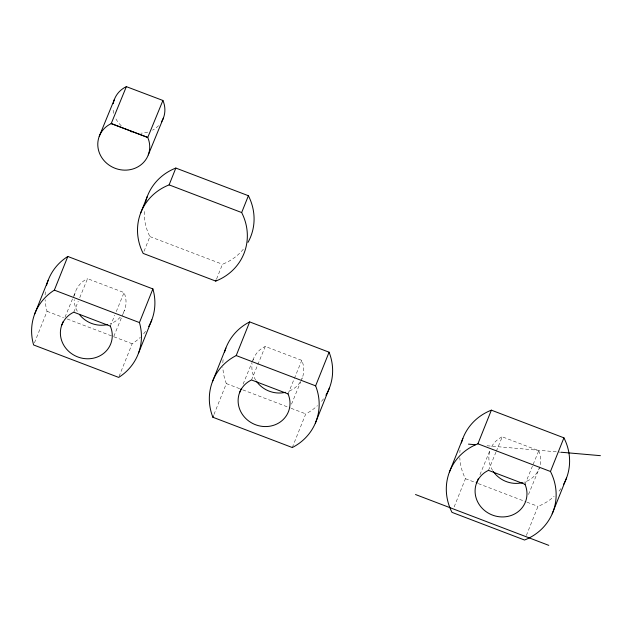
<?xml version="1.0" encoding="UTF-8"?>
<svg xmlns="http://www.w3.org/2000/svg" width="632" height="632" viewBox="0 0 632 632"><rect width="100%" height="100%" fill="white"/><g stroke="black" fill="none" stroke-linecap="round" stroke-linejoin="round"><path stroke-width="0.47" stroke-dasharray="3.16 2.37" d="M34.452 342.852L47.068 311.307A55.482 51.295 21.8 0 1 45.117 299.702M144.025 251.315L149.918 236.597A55.482 51.295 21.8 0 1 144.317 210.543M119.053 376.498L132.151 343.753A55.482 51.295 21.8 0 0 140.328 337.33M216.586 278.988L222.472 264.263A55.482 51.295 21.8 0 0 243.889 248.51M213.995 414.442L226.335 383.592A55.482 51.295 21.8 0 1 222.835 367.31M292.292 447.535L305.754 413.881A55.482 51.295 21.8 0 0 317.485 405.657M454.163 506.896L465.436 478.701A55.482 51.295 21.8 0 1 459.812 457.805M526.353 535.478L537.998 506.374A55.482 51.295 21.8 0 0 554.146 496.325M65.009 317.193L75.595 291.392M73.786 312.192L78.249 301.314M79.743 297.688L87.548 278.657L124.062 292.584A26.212 24.237 21.8 0 1 122.426 314.333M110.3 326.12L114.763 315.242M116.249 311.615L124.062 292.584M113.8 336.358L124.583 310.075M243.091 384.114L251.907 362.61M252.263 361.749L253.321 359.173M251.52 379.974L265.274 346.439L301.788 360.358A26.212 24.237 21.8 0 1 301.851 378.963M288.034 393.902L293.983 379.398M294.354 378.489L301.788 360.358M291.526 404.14L300.824 381.475M301.195 380.575L302.309 377.849M479.972 474.703L490.005 450.245M488.489 470.35L495.923 452.22M496.294 451.311L502.25 436.807L538.756 450.734L532.808 465.239M525.002 484.278L532.436 466.147M528.494 494.516L539.278 468.225M487.027 445.757L561.303 452.251M149.918 236.597L222.472 264.263M47.068 311.307L63.54 317.588M67.197 318.978L112.938 336.429M113.855 336.777L132.151 343.753M226.335 383.592L241.851 389.51M242.767 389.857L290.23 407.964M291.147 408.312L305.754 413.881M465.436 478.701L477.381 483.259M478.298 483.606L526.061 501.824M526.977 502.171L537.998 506.374M145.581 331.326A55.482 51.295 21.8 0 1 143.109 334.407M45.109 295.026A55.482 51.295 21.8 0 1 45.457 291.131M120.254 317.169A26.212 24.237 21.8 0 1 110.173 323.805M77.294 311.268A26.212 24.237 21.8 0 1 74.141 299.584M74.386 296.013A26.212 24.237 21.8 0 1 87.548 278.657M158.561 125.642A26.212 24.237 20.8 0 1 152.549 130.168M147.714 132.12A26.212 24.237 20.8 0 1 140.833 133.162M121.273 125.76A26.212 24.237 20.8 0 1 115.522 118.145M113.705 113.31A26.212 24.237 20.8 0 1 112.97 108.388M560.916 488.599A55.482 51.295 21.8 0 1 557.779 492.589M459.843 452.646A55.482 51.295 21.8 0 1 460.049 450.134M538.756 450.734A26.212 24.237 21.8 0 1 523.675 482.342M492.636 470.5A26.212 24.237 21.8 0 1 489.903 450.679M491.704 446.524A26.212 24.237 21.8 0 1 502.25 436.807M323.497 398.847A55.482 51.295 21.8 0 1 320.685 402.355M222.843 362.752A55.482 51.295 21.8 0 1 223.262 358.328M300.153 382.115A26.212 24.237 21.8 0 1 287.9 391.587M255.66 380.124A26.212 24.237 21.8 0 1 252.121 363.795M252.926 360.303A26.212 24.237 21.8 0 1 265.274 346.439"/><path stroke-width="0.95" d="M34.681 313.993L48.143 280.347M152.889 288.919L139.435 322.573A55.482 51.295 21.8 0 1 118.69 377.407L33.614 344.961A55.482 51.295 21.8 0 1 54.352 290.127L67.814 256.474L152.889 288.919A55.482 51.295 21.8 0 1 148.71 326.507M140.588 213.213L147.319 196.394M216.168 280.039L215.741 281.09L143.188 253.424A55.482 51.295 21.8 0 1 169.115 184.884L175.838 168.057L248.4 195.722A55.482 51.295 21.8 0 1 248.013 242.333M138.361 353.533L151.822 319.887M215.741 281.09A55.482 51.295 21.8 0 0 241.669 212.55L248.4 195.722M212.415 381.775L225.869 348.121M329.082 352.198L315.621 385.844A55.482 51.295 21.8 0 1 292.292 447.535L212.873 417.246A55.482 51.295 21.8 0 1 236.21 355.563L249.672 321.909L329.082 352.198A55.482 51.295 21.8 0 1 325.915 395.197M212.873 417.246L213.434 415.84M315.321 423.211L329.548 387.661M449.384 472.151L462.845 438.497M563.918 437.834L550.464 471.488A55.482 51.295 21.8 0 1 524.536 540.028L451.983 512.355A55.482 51.295 21.8 0 1 477.903 443.814L491.364 410.16L563.918 437.834A55.482 51.295 21.8 0 1 563.531 484.444M552.186 513.832L566.517 478.037M99.232 136.37L114.4 99.39M162.914 100.472L147.746 137.452A26.212 24.237 20.8 0 1 134.592 168.412A26.212 24.237 20.8 0 1 100.567 155.535A26.212 24.237 20.8 0 1 111.193 123.619L126.361 86.639L162.914 100.472A26.212 24.237 20.8 0 1 161.468 121.921M61.833 324.927L63.271 321.435M148.267 154.927L163.435 117.955M239.568 392.709L241.282 388.514M476.536 483.085L478.258 478.89M468.454 444.13L475.296 444.731M561.303 452.251L600.4 455.664M111.193 123.619L147.746 137.452L111.232 123.524M169.115 184.884L241.669 212.55M477.903 443.814L550.464 471.488M236.21 355.563L315.621 385.844M54.352 290.127L139.435 322.573M415.501 494.524L548.797 545.361M46.507 285.546A55.482 51.295 21.8 0 1 67.814 256.474M107.764 324.508A26.212 24.237 21.8 0 1 79.363 314.412M145.494 202.39A55.482 51.295 21.8 0 1 175.838 168.057M131.827 131.859A26.212 24.237 20.8 0 1 130.342 131.345M113.254 103.672A26.212 24.237 20.8 0 1 126.361 86.639M461.407 442.945A55.482 51.295 21.8 0 1 491.364 410.16M522.466 482.666A26.212 24.237 21.8 0 1 493.323 471.551M224.581 352.04A55.482 51.295 21.8 0 1 249.672 321.909M285.498 392.29A26.212 24.237 21.8 0 1 256.355 381.175M110.3 326.12L73.786 312.192A26.212 24.237 21.8 0 0 63.161 344.116A26.212 24.237 21.8 0 0 97.146 357.08A26.212 24.237 21.8 0 0 110.3 326.12M288.034 393.902L251.52 379.974A26.212 24.237 21.8 0 0 240.887 411.89A26.212 24.237 21.8 0 0 274.88 424.854A26.212 24.237 21.8 0 0 288.034 393.902M525.002 484.278L488.489 470.35A26.212 24.237 21.8 0 0 477.863 502.266A26.212 24.237 21.8 0 0 511.849 515.23A26.212 24.237 21.8 0 0 525.002 484.278"/></g></svg>
